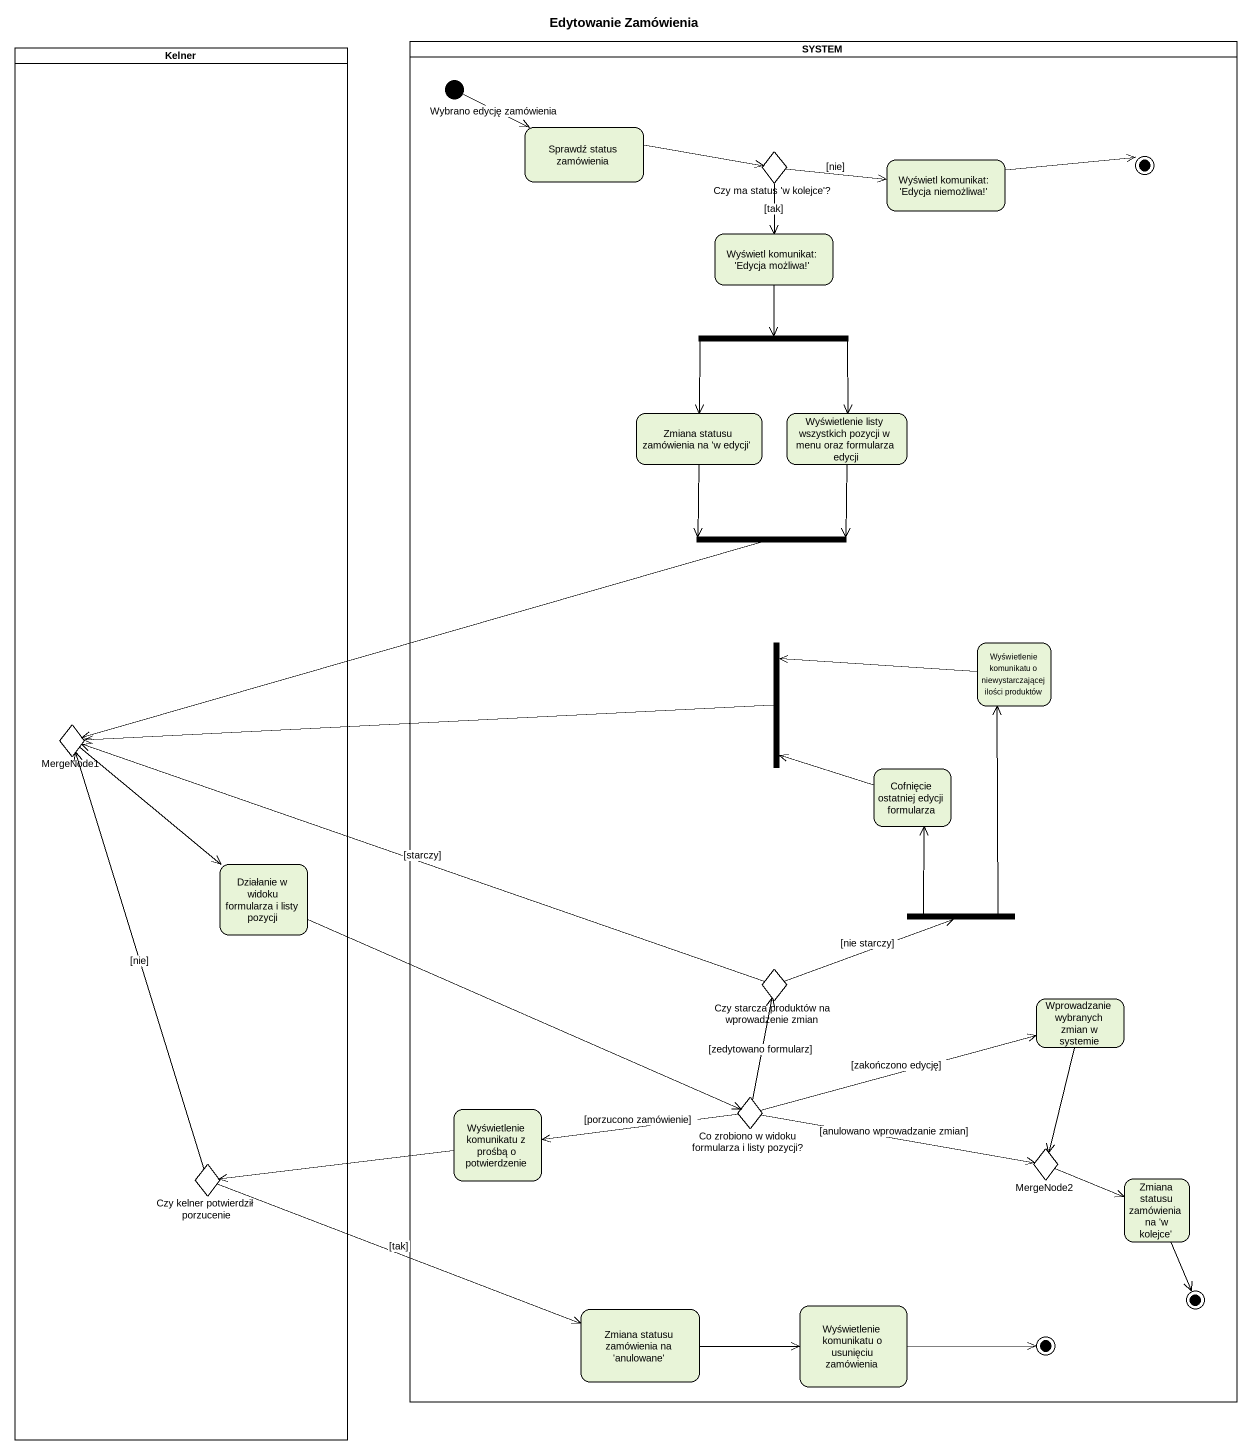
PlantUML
@startuml
title Edytowanie Zamówienia
hide empty description
state Kelner <<partition>> {
  state MergeNode1 <<choice>>
  state "Działanie w widoku formularza i listy pozycji" as Działanie_w_widoku
  state "Czy kelner potwierdził porzucenie" as Czy_kelner_potwierdził <<choice>>
}
state SYSTEM <<partition>> {
  state "Sprawdź status zamówienia" as Sprawdź_status_zamówienia
  state "Czy ma status 'w kolejce'?" as Czy_ma_status_w_kolejce <<choice>>
  state "Wyświetl komunikat: 'Edycja niemożliwa!'" as Wyświetl_komunikat_Edycja
  state final1 <<end>>
  state "Wyświetl komunikat: 'Edycja możliwa!'" as Wyświetl_komunikat_Edycja_2
  state fork1 <<fork>>
  state "Zmiana statusu zamówienia na 'w edycji'" as Zmiana_statusu_zamówienia
  state "Wyświetlenie listy wszystkich pozycji w menu oraz formularza edycji" as Wyświetlenie_listy
  state fork2 <<join>>
  state fork3 <<join>>
  state "Wyświetlenie komunikatu o niewystarczającej ilości produktów" as Wyświetlenie_komunikatu_o
  state "Cofnięcie ostatniej edycji formularza" as Cofnięcie_ostatniej_edycji
  state fork4 <<fork>>
  state "Czy starcza produktów na wprowadzenie zmian" as Czy_starcza_produktów_na <<choice>>
  state "Wprowadzanie wybranych zmian w systemie" as Wprowadzanie_wybranych
  state "Wyświetlenie komunikatu z prośbą o potwierdzenie" as Wyświetlenie_komunikatu_z
  state "Co zrobiono w widoku formularza i listy pozycji?" as Co_zrobiono_w_widoku <<choice>>
  state MergeNode2 <<choice>>
  state "Zmiana statusu zamówienia na 'w kolejce'" as Zmiana_statusu_zamówienia_2
  state "Zmiana statusu zamówienia na 'anulowane'" as Zmiana_statusu_zamówienia_3
  state "Wyświetlenie komunikatu o usunięciu zamówienia" as Wyświetlenie_komunikatu_o_2
  state final2 <<end>>
  state final3 <<end>>
  [*] -right-> Sprawdź_status_zamówienia : Wybrano edycję zamówienia
}
Sprawdź_status_zamówienia -right-> Czy_ma_status_w_kolejce
Czy_ma_status_w_kolejce -right-> Wyświetl_komunikat_Edycja : [nie]
Czy_ma_status_w_kolejce --> Wyświetl_komunikat_Edycja_2 : [tak]
Wyświetl_komunikat_Edycja -right-> final1
Wyświetl_komunikat_Edycja_2 --> fork1
fork1 --> Zmiana_statusu_zamówienia
fork1 --> Wyświetlenie_listy
Zmiana_statusu_zamówienia --> fork2
Wyświetlenie_listy --> fork2
fork2 -left-> MergeNode1
fork3 -left-> MergeNode1
Wyświetlenie_komunikatu_o -left-> fork3
MergeNode1 --> Działanie_w_widoku
Cofnięcie_ostatniej_edycji -up-> fork3
Działanie_w_widoku -right-> Co_zrobiono_w_widoku
fork4 -up-> Wyświetlenie_komunikatu_o
fork4 -up-> Cofnięcie_ostatniej_edycji
Czy_starcza_produktów_na -left-> MergeNode1 : [starczy]
Czy_starcza_produktów_na -right-> fork4 : [nie starczy]
Wprowadzanie_wybranych --> MergeNode2
Wyświetlenie_komunikatu_z -left-> Czy_kelner_potwierdził
Co_zrobiono_w_widoku -up-> Czy_starcza_produktów_na : [zedytowano formularz]
Co_zrobiono_w_widoku -right-> Wprowadzanie_wybranych : [zakończono edycję]
Co_zrobiono_w_widoku -left-> Wyświetlenie_komunikatu_z : [porzucono zamówienie]
Co_zrobiono_w_widoku -right-> MergeNode2 : [anulowano wprowadzanie zmian]
MergeNode2 -right-> Zmiana_statusu_zamówienia_2
Czy_kelner_potwierdził -up-> MergeNode1 : [nie]
Czy_kelner_potwierdził -right-> Zmiana_statusu_zamówienia_3 : [tak]
Zmiana_statusu_zamówienia_2 --> final2
Zmiana_statusu_zamówienia_3 -right-> Wyświetlenie_komunikatu_o_2
Wyświetlenie_komunikatu_o_2 -right-> final3
@enduml
